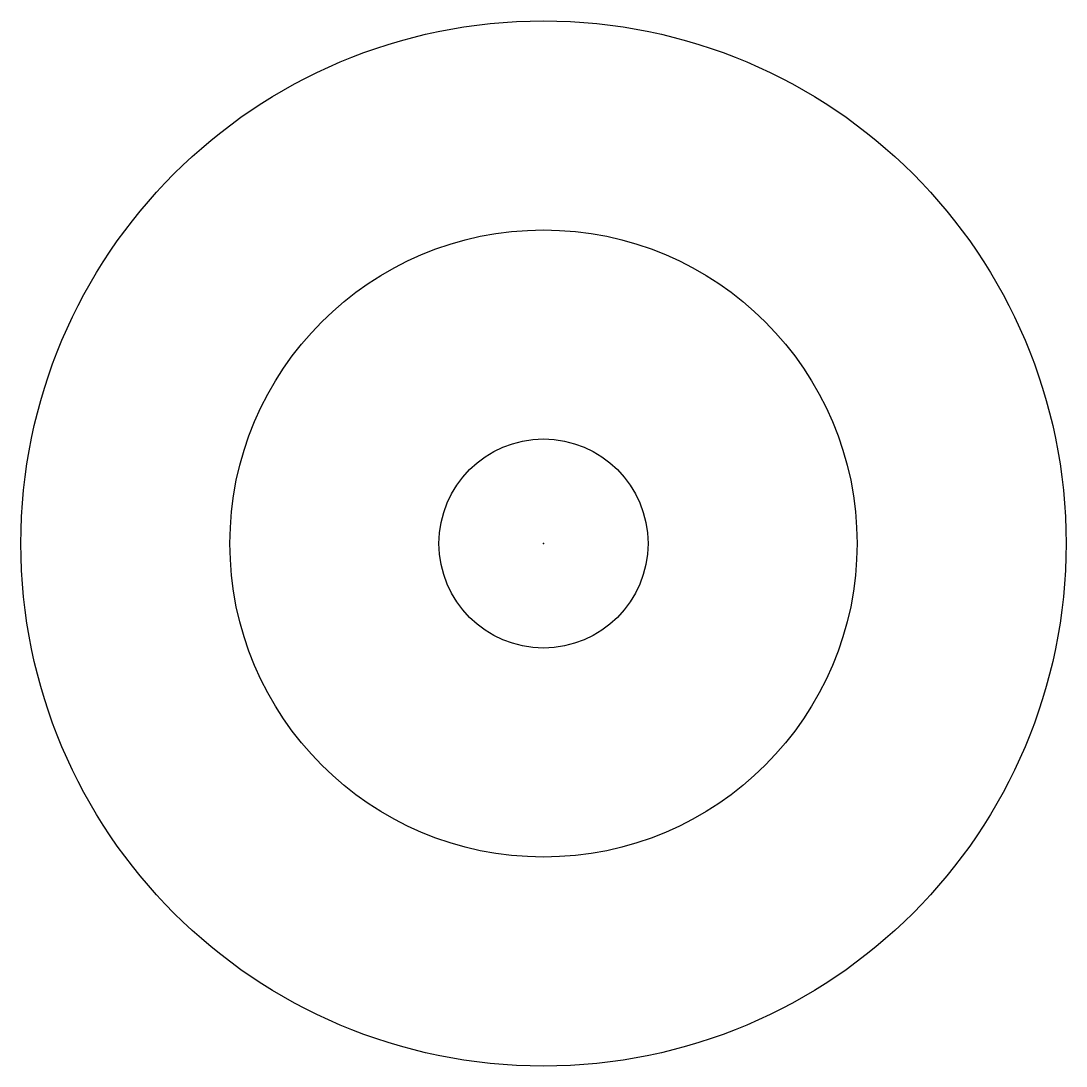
# Model space of a CAD drawing. Header units: inches. Extents: x -2.5 to 2.5, y -2.5 to 2.5.
import ezdxf

# ---------------------------------------------------------------- set-up
doc = ezdxf.new("R2010")
doc.units = ezdxf.units.IN
doc.header["$MEASUREMENT"] = 0
doc.layers.add('DomesticTees', color=7, linetype='Continuous')

msp = doc.modelspace()

# ---------------------------------------------------------------- linework, layer by layer
at = {"layer": 'DomesticTees'}
for radius in [2.5, 1.5, 0.5]:
    msp.add_circle((0, 0), radius, dxfattribs=at)
msp.add_point((0, 0), dxfattribs=at)
msp.add_point((0, 0), dxfattribs=at)

doc.saveas('drawing.dxf')
